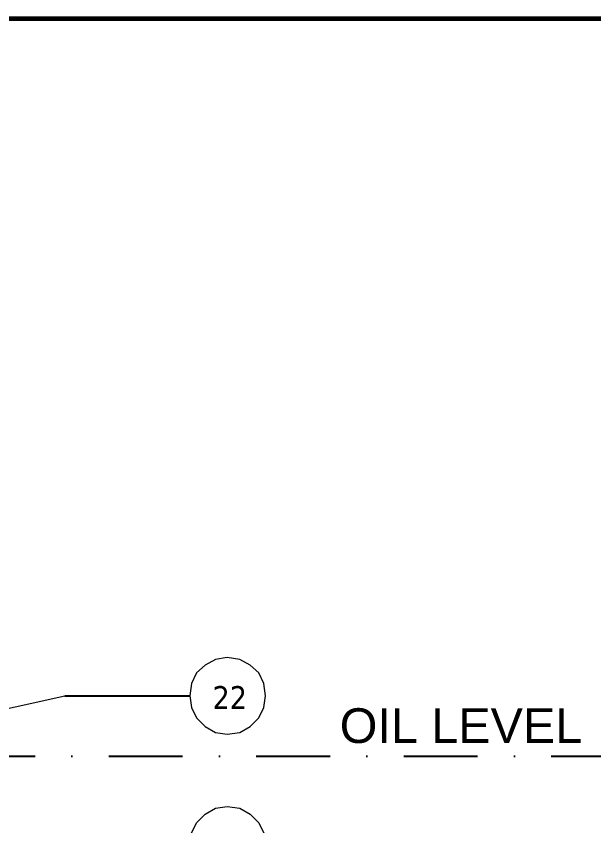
# Model space of a CAD drawing. Header units: millimetres. Extents: x 248233 to 259628, y -181361 to -174035.
# Drawn here: x 251729 to 252748, y -175705 to -174277 of the extents above; entities that cross this region are included whole.
import ezdxf

# ---------------------------------------------------------------- set-up
doc = ezdxf.new("R2010")
doc.units = ezdxf.units.MM
doc.header["$LTSCALE"] = 13
doc.linetypes.add('DASHDOT', pattern=[1, 0.5, -0.25, 0, -0.25])
doc.layers.add('1', color=4, linetype='Continuous')
doc.layers.add('2', color=3, linetype='Continuous')
doc.layers.add('标注、文本', color=3, linetype='Continuous', lineweight=25)
doc.layers.add('铁心', color=3, linetype='Continuous', lineweight=0)
doc.styles.add('PDF Arial', font='arial.ttf')
doc.styles.add('Tahoma$001', font='tahoma.ttf', dxfattribs={"height": 2.159784})

msp = doc.modelspace()

# ---------------------------------------------------------------- linework, layer by layer
at = {"layer": '1', "const_width": 8.634}
msp.add_lwpolyline([(248874.328, -181089.568), (258346.648, -181089.568), (258346.648, -174281.338), (248874.328, -174281.338), (248874.328, -181089.568)], dxfattribs=at)
at = {"layer": '2', "linetype": 'DASHDOT', "ltscale": 20}
msp.add_line((249811.536, -175582.562), (254634.068, -175582.562), dxfattribs=at)
at = {"layer": '标注、文本'}
msp.add_line((251814.861, -175476.021), (252034.959, -175476.021), dxfattribs=at)
at = {"layer": '铁心'}
for p, q in [((252080.679, -175411.747), (252062.126, -175421.686)), ((252101.22, -175408.434), (252080.679, -175411.747)), ((252123.087, -175411.747), (252101.22, -175408.434)), ((252141.64, -175421.686), (252123.087, -175411.747)), ((252062.126, -175421.686), (252046.886, -175435.27)), ((252156.88, -175435.27), (252141.64, -175421.686)), ((252046.886, -175435.27), (252038.272, -175454.154)), ((252165.494, -175454.154), (252156.88, -175435.27)), ((252038.272, -175454.154), (252034.959, -175476.021)), ((252168.807, -175476.021), (252165.494, -175454.154)), ((252034.959, -175476.021), (252038.272, -175496.562)), ((252165.494, -175496.562), (252168.807, -175476.021)), ((252038.272, -175496.562), (252046.886, -175515.115)), ((252156.88, -175515.115), (252165.494, -175496.562)), ((252046.886, -175515.115), (252062.126, -175530.355)), ((252141.64, -175530.355), (252156.88, -175515.115)), ((252062.126, -175530.355), (252080.679, -175540.625)), ((252080.679, -175540.625), (252101.22, -175543.938)), ((252101.22, -175543.938), (252123.087, -175540.625)), ((252123.087, -175540.625), (252141.64, -175530.355)), ((252080.679, -175674.452), (252101.22, -175671.139)), ((252101.22, -175671.139), (252123.087, -175674.452)), ((252046.886, -175699.962), (252062.126, -175684.722)), ((252062.126, -175684.722), (252080.679, -175674.452)), ((252123.087, -175674.452), (252141.64, -175684.722)), ((252141.64, -175684.722), (252156.88, -175699.962)), ((252038.272, -175718.516), (252046.886, -175699.962)), ((252156.88, -175699.962), (252165.494, -175718.516))]:
    msp.add_line(p, q, dxfattribs=at)
msp.add_lwpolyline([(251365.743, -175575.588), (251814.861, -175476.021)], dxfattribs=at)

# ---------------------------------------------------------------- texts
for s, height, style, p in [('22', 40.3499, 'Tahoma$001', (252075.271, -175499.212)), ('OIL LEVEL', 61.1965, 'PDF Arial', (252299.546, -175559.224))]:
    msp.add_text(s, height=height, dxfattribs=dict(at, style=style)).set_placement(p)

doc.saveas('drawing.dxf')
